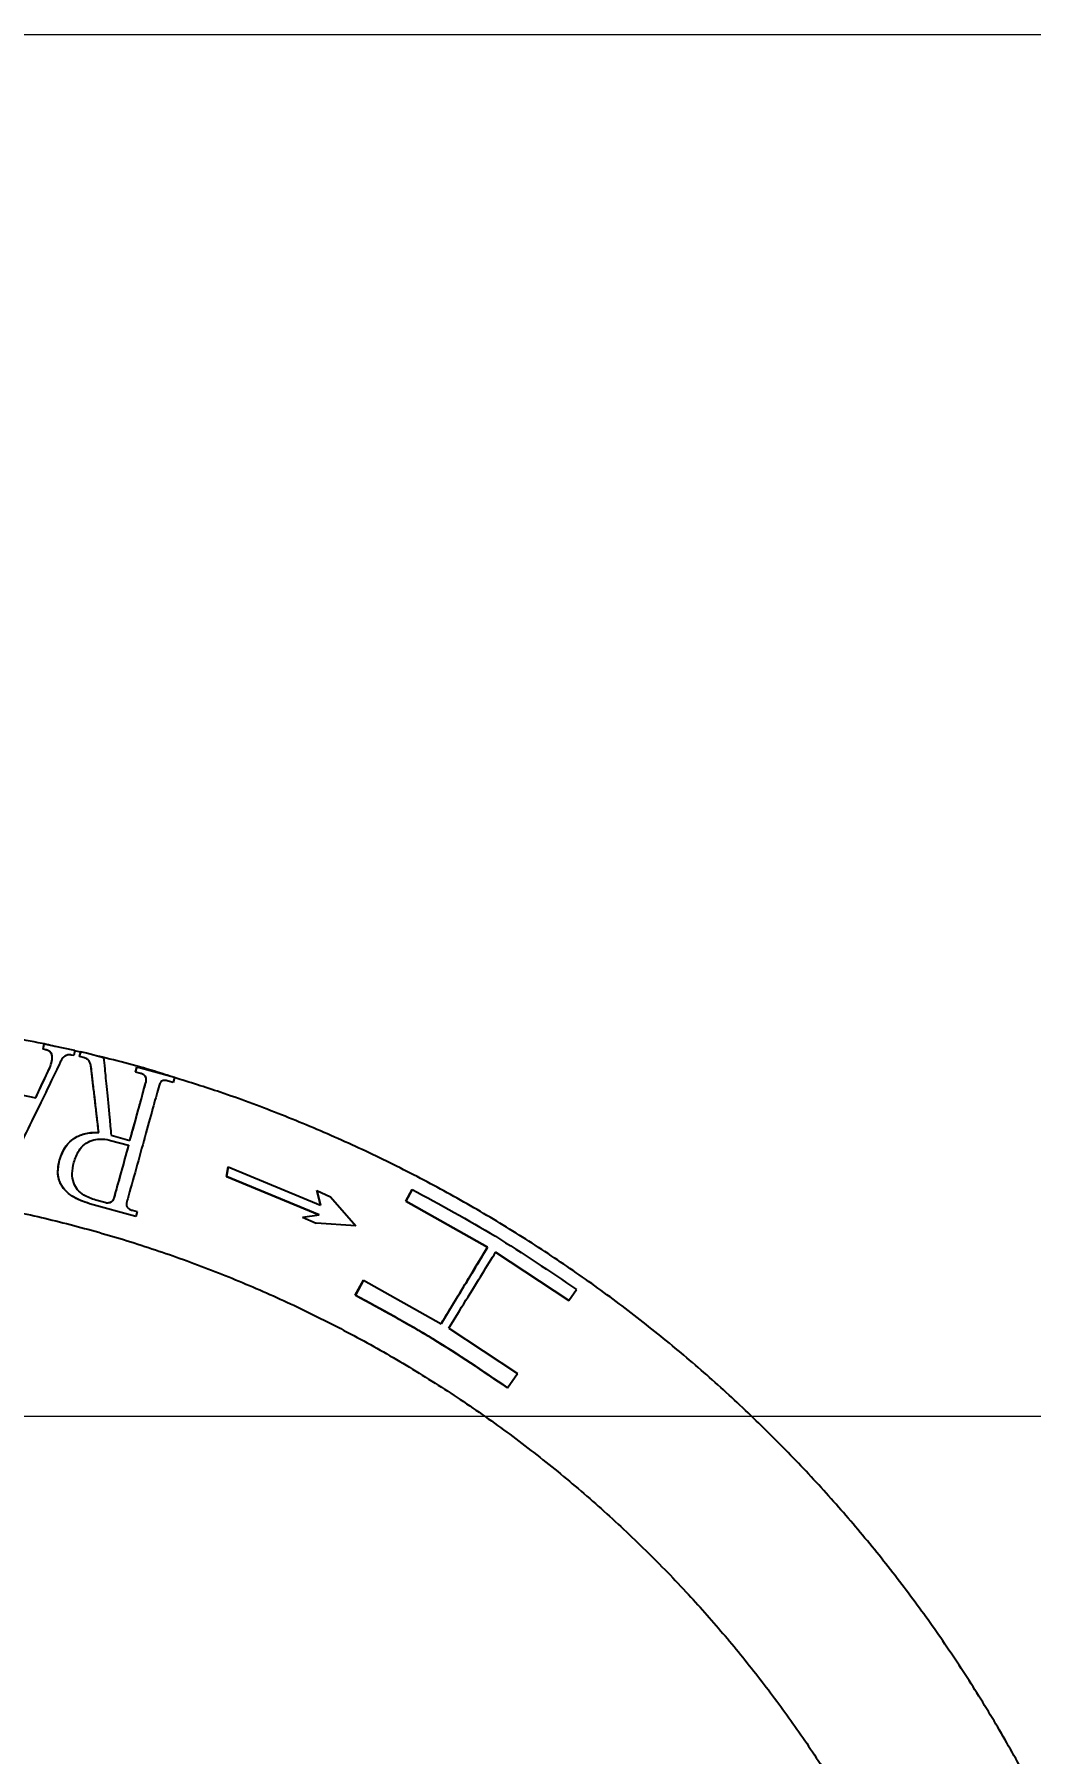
# Model space of a CAD drawing. Header units: millimetres. Extents: x 2126 to 3741, y 477 to 1658.
# Drawn here: x 2566 to 2683.1, y 972.7 to 1174.8 of the extents above; entities that cross this region are included whole.
import ezdxf

# ---------------------------------------------------------------- set-up
doc = ezdxf.new("R2010")
doc.units = ezdxf.units.MM
doc.layers.add('AM_5', color=3, linetype='Continuous', lineweight=25)
doc.styles.add('SLDTEXTSTYLE1', font='txt.shx', dxfattribs={"width": 0.7, "bigfont": 'gbcbig.shx'})
doc.dimstyles.new('SLDDIMSTYLE12$0', dxfattribs={"dimtxt": 12, "dimasz": 10, "dimexe": 0, "dimexo": 0.0625, "dimgap": 0.875, "dimtad": 1, "dimdec": 1, "dimlfac": 1.8, "dimrnd": 1e-09, "dimzin": 12, "dimdsep": 46, "dimtxsty": 'SLDTEXTSTYLE1', "dimcen": 0.09, "dimdle": 8.16, "dimclrd": 3, "dimclre": 3, "dimadec": 0, "dimazin": 3, "dimtfac": 1, "dimtdec": 1, "dimtofl": 0, "dimtmove": 0, "dimatfit": 3, "dimfxl": 0, "dimfrac": 2, "dimtolj": 1, "dimlwd": 5, "dimlwe": 5, "dimarcsym": 0})

# ---------------------------------------------------------------- blocks, each defined once
blk = doc.blocks.new('*D21')
at = {"layer": 'AM_5', "color": 3, "linetype": 'Continuous', "lineweight": 5, "transparency": 16777216}
for p, q in [((2565.39, 1012.33), (2715.21, 1012.33)), ((2715.21, 899.55), (2715.21, 1002.33))]:
    blk.add_line(p, q, dxfattribs=at)
at = {"layer": 'AM_5', "color": 3, "lineweight": 5, "transparency": 16777216}
blk.add_line((2530.93, 889.55), (2715.21, 889.55), dxfattribs=at)
at = {"layer": 'AM_5', "color": 3, "transparency": 16777216}
for points in [[(2713.55, 1002.33), (2716.88, 1002.33), (2715.21, 1012.33)], [(2713.55, 899.55), (2716.88, 899.55), (2715.21, 889.55)]]:
    blk.add_solid(points, dxfattribs=at)
at = {"layer": 'Defpoints', "color": 0, "transparency": 16777216}
for p in [(2565.33, 1012.33), (2715.21, 1012.33), (2530.86, 889.55)]:
    blk.add_point(p, dxfattribs=at)
at = {"layer": 'AM_5', "color": 0, "transparency": 16777216, "insert": (2708.34, 950.94), "char_height": 12, "attachment_point": 5, "rotation": 90, "style": 'SLDTEXTSTYLE1'}
blk.add_mtext('\\A1;123', dxfattribs=at)
blk = doc.blocks.new('*D24')
at = {"layer": 'AM_5', "color": 3, "linetype": 'Continuous', "lineweight": 5, "transparency": 16777216}
for p, q in [((2507.94, 1174.83), (2714.46, 1174.83)), ((2714.46, 1022.33), (2714.46, 1164.83))]:
    blk.add_line(p, q, dxfattribs=at)
at = {"layer": 'AM_5', "color": 3, "lineweight": 5, "transparency": 16777216}
blk.add_line((2564.63, 1012.33), (2714.46, 1012.33), dxfattribs=at)
at = {"layer": 'AM_5', "color": 3, "transparency": 16777216}
for points in [[(2712.8, 1164.83), (2716.13, 1164.83), (2714.46, 1174.83)], [(2712.8, 1022.33), (2716.13, 1022.33), (2714.46, 1012.33)]]:
    blk.add_solid(points, dxfattribs=at)
at = {"layer": 'Defpoints', "color": 0, "transparency": 16777216}
for p in [(2507.87, 1174.83), (2714.46, 1174.83), (2564.57, 1012.33)]:
    blk.add_point(p, dxfattribs=at)
at = {"layer": 'AM_5', "color": 0, "transparency": 16777216, "insert": (2707.59, 1093.58), "char_height": 12, "attachment_point": 5, "rotation": 90, "style": 'SLDTEXTSTYLE1'}
blk.add_mtext('\\A1;165', dxfattribs=at)

msp = doc.modelspace()

# ---------------------------------------------------------------- linework, layer by layer
at = {"color": 7, "linetype": 'Continuous', "lineweight": 25}
for p, q in [((2567.012, 1055.483), (2567.102, 1055.939)), ((2567.304, 1055.424), (2567.012, 1055.483)), ((2567.012, 1055.483), (2567.014, 1055.483)), ((2567.014, 1055.483), (2567.13, 1056.068)), ((2567.306, 1055.424), (2567.014, 1055.483)), ((2567.102, 1055.939), (2567.129, 1056.068)), ((2567.13, 1056.068), (2567.129, 1056.068)), ((2570.737, 1055.324), (2567.13, 1056.068)), ((2567.304, 1055.424), (2567.306, 1055.424)), ((2569.833, 1054.774), (2569.58, 1054.685)), ((2570.62, 1054.739), (2570.327, 1054.798)), ((2570.327, 1054.798), (2570.329, 1054.798)), ((2570.621, 1054.739), (2570.329, 1054.798)), ((2570.62, 1054.739), (2570.621, 1054.739)), ((2570.737, 1055.324), (2570.621, 1054.739)), ((2571.421, 1055.125), (2570.729, 1055.284)), ((2571.288, 1054.637), (2571.383, 1054.992)), ((2571.863, 1054.477), (2571.288, 1054.637)), ((2571.288, 1054.637), (2571.289, 1054.637)), ((2571.289, 1054.637), (2571.438, 1055.187)), ((2571.865, 1054.477), (2571.289, 1054.637)), ((2571.438, 1055.187), (2571.383, 1054.992)), ((2571.863, 1054.477), (2571.865, 1054.477)), ((2574.123, 1054.47), (2572.125, 1055.024)), ((2572.635, 1053.543), (2572.637, 1053.543)), ((2577.889, 1052.806), (2578.045, 1053.382)), ((2578.044, 1053.382), (2578.019, 1053.292)), ((2578.045, 1053.382), (2578.044, 1053.382)), ((2582.445, 1052.162), (2578.045, 1053.382)), ((2567.786, 1053.291), (2567.788, 1053.291)), ((2577.887, 1052.806), (2578.019, 1053.292)), ((2578.463, 1052.646), (2577.887, 1052.806)), ((2577.887, 1052.806), (2577.889, 1052.806)), ((2578.465, 1052.646), (2577.889, 1052.806)), ((2578.463, 1052.646), (2578.465, 1052.646)), ((2579.113, 1051.645), (2579.115, 1051.645)), ((2582.288, 1051.587), (2581.712, 1051.747)), ((2581.712, 1051.747), (2581.714, 1051.747)), ((2582.29, 1051.587), (2581.714, 1051.747)), ((2582.288, 1051.587), (2582.29, 1051.587)), ((2582.445, 1052.162), (2582.29, 1051.587)), ((2561.76, 1050.677), (2566.147, 1049.769)), ((2572.594, 1045.685), (2572.591, 1045.685)), ((2573.556, 1045.674), (2573.559, 1045.674)), ((2575.021, 1045.367), (2577.22, 1044.759)), ((2574.958, 1044.769), (2574.954, 1044.769)), ((2574.954, 1044.769), (2577.057, 1044.187)), ((2574.958, 1044.769), (2577.06, 1044.187)), ((2577.057, 1044.187), (2577.06, 1044.187)), ((2568.948, 1042.42), (2568.952, 1042.42)), ((2588.594, 1040.531), (2588.76, 1041.647)), ((2588.763, 1041.647), (2588.597, 1040.531)), ((2588.76, 1041.647), (2588.763, 1041.647)), ((2588.763, 1041.647), (2599.634, 1037.158)), ((2599.462, 1036.022), (2588.594, 1040.531)), ((2588.597, 1040.531), (2588.594, 1040.531)), ((2588.597, 1040.531), (2599.466, 1036.022)), ((2572.47, 1037.322), (2572.476, 1037.322)), ((2577.922, 1035.811), (2572.47, 1037.322)), ((2577.928, 1035.811), (2572.476, 1037.322)), ((2574.263, 1037.442), (2573.209, 1037.737)), ((2575.333, 1037.971), (2575.328, 1037.971)), ((2599.636, 1037.195), (2599.186, 1038.872)), ((2599.186, 1038.872), (2599.188, 1038.872)), ((2599.188, 1038.872), (2599.639, 1037.195)), ((2599.188, 1038.872), (2600.803, 1038.141)), ((2599.639, 1037.195), (2599.634, 1037.158)), ((2599.639, 1037.195), (2599.636, 1037.195)), ((2600.803, 1038.141), (2603.797, 1034.713)), ((2609.657, 1037.614), (2610.398, 1039.003)), ((2619.278, 1032.196), (2609.657, 1037.614)), ((2609.659, 1037.614), (2609.657, 1037.614)), ((2610.4, 1039.003), (2609.659, 1037.614)), ((2609.659, 1037.614), (2619.28, 1032.196)), ((2610.398, 1039.003), (2610.4, 1039.003)), ((2577.513, 1036.543), (2578.089, 1036.383)), ((2577.922, 1035.811), (2577.928, 1035.811)), ((2578.089, 1036.383), (2577.928, 1035.811)), ((2597.504, 1035.738), (2599.462, 1036.022)), ((2597.504, 1035.738), (2597.507, 1035.738)), ((2597.507, 1035.738), (2599.466, 1036.022)), ((2597.507, 1035.738), (2599.118, 1035.013)), ((2599.466, 1036.022), (2599.462, 1036.022)), ((2599.118, 1035.013), (2599.114, 1035.013)), ((2603.794, 1034.713), (2599.114, 1035.013)), ((2603.797, 1034.713), (2599.118, 1035.013)), ((2603.794, 1034.713), (2603.797, 1034.713)), ((2619.278, 1032.196), (2619.28, 1032.196)), ((2628.835, 1025.933), (2620.219, 1031.62)), ((2620.222, 1031.62), (2628.837, 1025.933)), ((2603.728, 1026.549), (2604.692, 1028.342)), ((2604.697, 1028.342), (2603.734, 1026.549)), ((2604.692, 1028.342), (2604.697, 1028.342)), ((2604.697, 1028.342), (2613.826, 1023.207)), ((2628.837, 1025.933), (2629.742, 1027.222)), ((2603.734, 1026.549), (2603.728, 1026.549)), ((2628.837, 1025.933), (2628.835, 1025.933)), ((2614.708, 1022.666), (2622.782, 1017.338)), ((2621.608, 1015.675), (2622.782, 1017.338)), ((2621.608, 1015.675), (2621.602, 1015.675))]:
    msp.add_line(p, q, dxfattribs=at)
msp.add_arc((2532.383, 888.68), 171.026, 76.5631, 76.79964, dxfattribs=at)
for points, knots in [([(2568.865, 1055.71), (2568.213, 1055.864), (2566.313, 1056.313), (2564.387, 1056.64), (2563.123, 1056.855)], [0, 0, 0, 0, 0.34329231, 1, 1, 1, 1]), ([(2567.786, 1053.291), (2567.891, 1053.569), (2568.107, 1054.139), (2568.114, 1054.695), (2567.955, 1055.062), (2567.796, 1055.23), (2567.573, 1055.348), (2567.424, 1055.394), (2567.334, 1055.417), (2567.304, 1055.424)], [0, 0, 0, 0, 0.32368532, 0.66377176, 0.76347965, 0.88878562, 0.93347068, 0.97831584, 1, 1, 1, 1]), ([(2567.788, 1053.291), (2567.891, 1053.559), (2568.1, 1054.103), (2568.114, 1054.652), (2567.982, 1055.026), (2567.823, 1055.213), (2567.574, 1055.352), (2567.407, 1055.398), (2567.319, 1055.421), (2567.306, 1055.424)], [0, 0, 0, 0, 0.3181987, 0.6465518, 0.7500252, 0.8810736, 0.9358527, 0.9908441, 1, 1, 1, 1]), ([(2569.038, 1053.949), (2568.67, 1053.191), (2567.936, 1051.677), (2566.339, 1048.394), (2564.871, 1045.381), (2563.684, 1042.948), (2562.863, 1041.267), (2562.373, 1040.265), (2562.155, 1039.818)], [0, 0, 0, 0, 0.2229901, 0.445793, 0.6732796, 0.7898135, 0.9063433, 1, 1, 1, 1]), ([(2570.329, 1054.798), (2570.255, 1054.809), (2570.108, 1054.833), (2569.833, 1054.803), (2569.448, 1054.653), (2569.203, 1054.34), (2569.078, 1054.044), (2569.038, 1053.949)], [0, 0, 0, 0, 0.0779004, 0.1566304, 0.3694426, 0.796924, 1, 1, 1, 1]), ([(2572.635, 1053.543), (2572.604, 1053.673), (2572.542, 1053.933), (2572.367, 1054.206), (2572.096, 1054.391), (2571.935, 1054.45), (2571.863, 1054.477)], [0, 0, 0, 0, 0.3701938, 0.743324, 0.8861883, 1, 1, 1, 1]), ([(2572.637, 1053.543), (2572.607, 1053.671), (2572.545, 1053.928), (2572.371, 1054.205), (2572.096, 1054.392), (2571.936, 1054.451), (2571.865, 1054.477)], [0, 0, 0, 0, 0.371278, 0.745722, 0.8874132, 1, 1, 1, 1]), ([(2573.556, 1045.674), (2573.414, 1046.896), (2573.202, 1048.723), (2572.953, 1050.849), (2572.776, 1052.358), (2572.684, 1053.131), (2572.635, 1053.543)], [0, 0, 0, 0, 0.3863316, 0.5775517, 0.7748553, 1, 1, 1, 1]), ([(2573.559, 1045.674), (2573.481, 1046.345), (2573.323, 1047.705), (2573.103, 1049.588), (2572.903, 1051.3), (2572.747, 1052.625), (2572.669, 1053.278), (2572.637, 1053.543)], [0, 0, 0, 0, 0.2097918, 0.4254492, 0.6353283, 0.851928, 1, 1, 1, 1]), ([(2582.226, 1052.223), (2581.807, 1052.358), (2579.09, 1053.235), (2576.126, 1054.053), (2573.561, 1054.636), (2573.351, 1054.684)], [0, 0, 0, 0, 0.1434791, 0.9298796, 1, 1, 1, 1]), ([(2574.123, 1054.47), (2574.161, 1054.11), (2574.235, 1053.391), (2574.488, 1050.837), (2574.763, 1048.026), (2574.952, 1046.073), (2575.021, 1045.367)], [0, 0, 0, 0, 0.2764618, 0.55256, 0.838275, 1, 1, 1, 1]), ([(2362.131, 889.762), (2362.156, 887.202), (2362.191, 883.621), (2362.47, 878.352), (2362.805, 873.888), (2363.371, 868.571), (2364.144, 863.002), (2365.154, 857.189), (2366.41, 851.218), (2367.921, 845.142), (2369.691, 839.004), (2371.726, 832.839), (2374.025, 826.675), (2376.59, 820.538), (2379.421, 814.45), (2382.515, 808.431), (2385.869, 802.498), (2389.481, 796.669), (2393.347, 790.959), (2397.461, 785.383), (2401.818, 779.956), (2406.412, 774.69), (2411.237, 769.599), (2416.285, 764.694), (2421.548, 759.987), (2427.018, 755.49), (2432.686, 751.211), (2438.543, 747.163), (2444.58, 743.353), (2450.785, 739.791), (2457.15, 736.486), (2463.663, 733.445), (2470.312, 730.676), (2477.086, 728.186), (2483.974, 725.98), (2490.963, 724.066), (2498.04, 722.447), (2505.194, 721.129), (2512.411, 720.116), (2519.678, 719.412), (2526.982, 719.019), (2534.31, 718.94), (2541.648, 719.177), (2548.983, 719.731), (2556.301, 720.604), (2563.588, 721.794), (2570.83, 723.302), (2578.015, 725.127), (2585.128, 727.267), (2592.155, 729.721), (2599.084, 732.486), (2605.9, 735.559), (2612.591, 738.936), (2619.143, 742.614), (2625.543, 746.587), (2631.778, 750.852), (2637.836, 755.403), (2643.704, 760.235), (2649.371, 765.342), (2654.823, 770.719), (2659.871, 776.166), (2664.523, 781.639), (2668.793, 787.097), (2672.835, 792.722), (2676.643, 798.504), (2680.212, 804.431), (2683.534, 810.494), (2686.604, 816.679), (2689.417, 822.976), (2691.969, 829.37), (2694.255, 835.845), (2696.272, 842.383), (2698.014, 848.957), (2699.479, 855.53), (2700.661, 862.024), (2701.558, 868.314), (2702.141, 873.837), (2702.509, 878.72), (2702.748, 883.544), (2702.866, 889.519), (2702.755, 895.035), (2702.483, 900.305), (2702.146, 904.769), (2701.581, 910.085), (2700.808, 915.654), (2699.798, 921.468), (2698.541, 927.439), (2697.031, 933.515), (2695.26, 939.653), (2693.226, 945.818), (2690.926, 951.982), (2688.361, 958.118), (2685.531, 964.207), (2682.437, 970.226), (2679.082, 976.159), (2675.47, 981.988), (2671.605, 987.698), (2667.491, 993.273), (2663.133, 998.701), (2658.539, 1003.966), (2653.715, 1009.058), (2648.667, 1013.962), (2643.404, 1018.669), (2637.934, 1023.167), (2632.266, 1027.445), (2626.409, 1031.494), (2620.372, 1035.304), (2614.166, 1038.865), (2607.801, 1042.17), (2601.289, 1045.213), (2594.638, 1047.975), (2588.356, 1050.312), (2584.251, 1051.59), (2582.442, 1052.154)], [0, 0, 0, 0, 0.01020738, 0.01427401, 0.02103699, 0.02805607, 0.03558666, 0.0434511, 0.05157826, 0.05991132, 0.06840986, 0.07704394, 0.08579098, 0.09463359, 0.10355821, 0.11255405, 0.12161242, 0.13072624, 0.1398897, 0.14909794, 0.15834689, 0.16763314, 0.17695375, 0.18630622, 0.19568842, 0.20509849, 0.21453484, 0.22399606, 0.23348097, 0.24298851, 0.25251779, 0.26206801, 0.27163852, 0.28122873, 0.29083816, 0.30046642, 0.31011319, 0.31977821, 0.32946132, 0.33916239, 0.34888138, 0.35861831, 0.36837328, 0.37814642, 0.38793798, 0.39774825, 0.40757761, 0.41742653, 0.42729557, 0.4371854, 0.4470968, 0.45703069, 0.46698816, 0.47697044, 0.48697902, 0.49701559, 0.50708218, 0.51718117, 0.52731537, 0.53748817, 0.54770366, 0.5569145, 0.56612256, 0.57532659, 0.5845258, 0.59371913, 0.60290519, 0.61208206, 0.62124705, 0.63039624, 0.63952364, 0.64861966, 0.65766788, 0.66663751, 0.67546331, 0.68397889, 0.69196332, 0.69760555, 0.70350123, 0.71121989, 0.72142727, 0.72549391, 0.73225688, 0.73927596, 0.74680655, 0.754671, 0.76279816, 0.77113122, 0.77962976, 0.78826384, 0.79701087, 0.80585349, 0.81477811, 0.82377394, 0.83283231, 0.84194614, 0.85110959, 0.86031783, 0.86956679, 0.87885303, 0.88817364, 0.89752611, 0.90690831, 0.91631839, 0.92575473, 0.93521596, 0.94470086, 0.95420841, 0.96373768, 0.97328791, 0.98285841, 0.99244862, 1, 1, 1, 1]), ([(2566.145, 1049.769), (2566.589, 1050.722), (2567.194, 1052.019), (2567.662, 1053.024), (2567.786, 1053.291)], [0, 0, 0, 0, 0.7351591, 1, 1, 1, 1]), ([(2566.147, 1049.769), (2566.637, 1050.819), (2567.239, 1052.11), (2567.701, 1053.104), (2567.788, 1053.291)], [0, 0, 0, 0, 0.812741, 1, 1, 1, 1]), ([(2577.216, 1044.759), (2577.508, 1045.815), (2578.092, 1047.926), (2578.733, 1050.255), (2579.008, 1051.26), (2579.113, 1051.645)], [0, 0, 0, 0, 0.3817561, 0.7635127, 1, 1, 1, 1]), ([(2577.22, 1044.759), (2577.546, 1045.94), (2578.198, 1048.301), (2578.801, 1050.497), (2579.05, 1051.408), (2579.115, 1051.645)], [0, 0, 0, 0, 0.425234, 0.8504686, 1, 1, 1, 1]), ([(2579.113, 1051.645), (2579.144, 1051.839), (2579.187, 1052.104), (2578.949, 1052.391), (2578.785, 1052.516), (2578.625, 1052.593), (2578.515, 1052.629), (2578.463, 1052.646)], [0, 0, 0, 0, 0.5426127, 0.7382378, 0.8393163, 0.9231634, 1, 1, 1, 1]), ([(2579.115, 1051.645), (2579.147, 1051.836), (2579.19, 1052.097), (2578.956, 1052.387), (2578.791, 1052.514), (2578.629, 1052.592), (2578.518, 1052.629), (2578.465, 1052.646)], [0, 0, 0, 0, 0.5403565, 0.7362537, 0.8378676, 0.9221122, 1, 1, 1, 1]), ([(2581.714, 1051.747), (2581.63, 1051.767), (2581.461, 1051.808), (2581.233, 1051.816), (2581.005, 1051.769), (2580.783, 1051.592), (2580.699, 1051.366), (2580.645, 1051.219)], [0, 0, 0, 0, 0.1147252, 0.230666, 0.3465482, 0.5756181, 1, 1, 1, 1]), ([(2581.712, 1051.747), (2581.627, 1051.768), (2581.458, 1051.81), (2581.32, 1051.807), (2581.251, 1051.805)], [0, 0, 0, 0, 0.5032038, 1, 1, 1, 1]), ([(2580.645, 1051.219), (2580.442, 1050.479), (2580.037, 1049.001), (2579.115, 1045.663), (2578.089, 1041.956), (2577.318, 1039.178), (2576.928, 1037.779), (2576.863, 1037.545)], [0, 0, 0, 0, 0.2380124, 0.4760235, 0.7140633, 0.9521345, 1, 1, 1, 1]), ([(2568.948, 1042.42), (2569.149, 1043.003), (2569.477, 1043.953), (2570.588, 1045.048), (2571.868, 1045.62), (2572.936, 1045.74), (2573.487, 1045.682), (2573.556, 1045.674)], [0, 0, 0, 0, 0.3011388, 0.4914699, 0.7324684, 0.9663961, 1, 1, 1, 1]), ([(2568.952, 1042.42), (2569.163, 1043.023), (2569.51, 1044.015), (2570.672, 1045.097), (2572.013, 1045.692), (2573.048, 1045.68), (2573.559, 1045.674)], [0, 0, 0, 0, 0.3050065, 0.5015447, 0.75409, 1, 1, 1, 1]), ([(2570.629, 1042.158), (2570.796, 1042.647), (2571.068, 1043.443), (2571.851, 1044.34), (2572.73, 1044.788), (2573.75, 1044.985), (2574.504, 1044.885), (2574.915, 1044.78), (2574.958, 1044.769)], [0, 0, 0, 0, 0.2685044, 0.4379066, 0.6082478, 0.7778738, 0.976771, 1, 1, 1, 1]), ([(2577.057, 1044.187), (2576.752, 1043.09), (2576.137, 1040.876), (2575.599, 1038.945), (2575.328, 1037.971)], [0, 0, 0, 0, 0.4956769, 1, 1, 1, 1]), ([(2577.06, 1044.187), (2576.712, 1042.932), (2576.123, 1040.809), (2575.563, 1038.794), (2575.333, 1037.971)], [0, 0, 0, 0, 0.59123792, 1, 1, 1, 1]), ([(2572.47, 1037.322), (2571.748, 1037.571), (2570.563, 1037.979), (2569.348, 1039.073), (2568.787, 1040.204), (2568.707, 1041.365), (2568.873, 1042.095), (2568.948, 1042.42)], [0, 0, 0, 0, 0.3001413, 0.4923107, 0.6851419, 0.859667, 1, 1, 1, 1]), ([(2572.476, 1037.322), (2571.809, 1037.546), (2570.707, 1037.916), (2569.526, 1038.889), (2568.903, 1039.896), (2568.676, 1041.101), (2568.853, 1041.947), (2568.952, 1042.42)], [0, 0, 0, 0, 0.2904242, 0.4791568, 0.6380876, 0.7972637, 1, 1, 1, 1]), ([(2573.209, 1037.737), (2572.715, 1037.903), (2571.912, 1038.173), (2571.024, 1038.927), (2570.539, 1039.805), (2570.36, 1040.924), (2570.535, 1041.727), (2570.629, 1042.158)], [0, 0, 0, 0, 0.25993357, 0.42159435, 0.58406301, 0.77645614, 1, 1, 1, 1]), ([(2428.539, 997.913), (2429.539, 998.874), (2432.132, 1001.363), (2436.545, 1005.144), (2441.748, 1009.276), (2447.153, 1013.176), (2452.74, 1016.846), (2458.501, 1020.273), (2464.424, 1023.447), (2470.5, 1026.361), (2476.714, 1029.005), (2483.057, 1031.373), (2489.514, 1033.458), (2496.073, 1035.253), (2502.721, 1036.753), (2509.445, 1037.952), (2516.231, 1038.846), (2523.065, 1039.431), (2529.933, 1039.705), (2536.82, 1039.664), (2543.713, 1039.306), (2550.597, 1038.631), (2557.457, 1037.638), (2564.279, 1036.326), (2571.048, 1034.697), (2577.75, 1032.752), (2584.369, 1030.492), (2590.893, 1027.92), (2597.306, 1025.039), (2603.593, 1021.852), (2609.742, 1018.365), (2615.738, 1014.58), (2621.567, 1010.503), (2627.216, 1006.14), (2632.672, 1001.496), (2637.921, 996.577), (2642.777, 991.568), (2647.249, 986.513), (2651.347, 981.455), (2655.223, 976.228), (2658.854, 970.834), (2661.652, 966.358), (2663.148, 963.634), (2663.602, 962.808)], [0, 0, 0, 0, 0.0151775, 0.0393292, 0.0635604, 0.0878663, 0.1122429, 0.1366868, 0.161195, 0.1857649, 0.2103945, 0.2350819, 0.2598255, 0.2846241, 0.3094766, 0.3343824, 0.3593409, 0.3843518, 0.409415, 0.4345306, 0.4596989, 0.4849206, 0.5101965, 0.5355275, 0.5609152, 0.5863611, 0.6118672, 0.6374358, 0.6630699, 0.6887726, 0.714548, 0.7404006, 0.7663359, 0.7923603, 0.8184816, 0.8447092, 0.8710544, 0.8948026, 0.918543, 0.942272, 0.9659875, 0.9896862, 1, 1, 1, 1]), ([(2575.333, 1037.971), (2575.287, 1037.844), (2575.215, 1037.647), (2574.985, 1037.472), (2574.752, 1037.399), (2574.503, 1037.384), (2574.338, 1037.424), (2574.263, 1037.442)], [0, 0, 0, 0, 0.30576076, 0.47235167, 0.63798104, 0.83773254, 1, 1, 1, 1]), ([(2575.328, 1037.971), (2575.288, 1037.858), (2575.223, 1037.673), (2575.012, 1037.491), (2574.841, 1037.416), (2574.734, 1037.412), (2574.717, 1037.411)], [0, 0, 0, 0, 0.4172442, 0.6823875, 0.9479462, 1, 1, 1, 1]), ([(2576.863, 1037.545), (2576.838, 1037.425), (2576.8, 1037.24), (2576.848, 1036.986), (2576.966, 1036.805), (2577.194, 1036.644), (2577.391, 1036.582), (2577.513, 1036.543)], [0, 0, 0, 0, 0.2742213, 0.4218346, 0.5710505, 0.7336104, 1, 1, 1, 1]), ([(2610.4, 1039.003), (2613.696, 1037.217), (2620.342, 1033.616), (2626.592, 1029.364), (2629.742, 1027.222)], [0, 0, 0, 0, 0.4959948, 1, 1, 1, 1]), ([(2613.821, 1023.207), (2614.385, 1024.135), (2615.515, 1025.991), (2617.285, 1028.907), (2618.534, 1030.968), (2619.125, 1031.944), (2619.278, 1032.196)], [0, 0, 0, 0, 0.2986442, 0.5972884, 0.8959326, 1, 1, 1, 1]), ([(2619.28, 1032.196), (2618.759, 1031.336), (2617.719, 1029.618), (2615.756, 1026.383), (2614.456, 1024.244), (2613.826, 1023.207)], [0, 0, 0, 0, 0.3398837, 0.6797674, 1, 1, 1, 1]), ([(2614.708, 1022.666), (2615.386, 1023.765), (2616.741, 1025.963), (2618.713, 1029.164), (2619.729, 1030.818), (2620.222, 1031.62)], [0, 0, 0, 0, 0.3399037, 0.6798075, 1, 1, 1, 1]), ([(2621.602, 1015.675), (2618.715, 1017.639), (2612.941, 1021.566), (2606.799, 1024.888), (2603.728, 1026.549)], [0, 0, 0, 0, 0.4999997, 1, 1, 1, 1]), ([(2603.734, 1026.549), (2606.798, 1024.892), (2612.94, 1021.571), (2618.714, 1017.643), (2621.608, 1015.675)], [0, 0, 0, 0, 0.498853, 1, 1, 1, 1])]:
    msp.add_open_spline(points, degree=3, knots=knots, dxfattribs=at)

# ---------------------------------------------------------------- dimensions: what is measured, and where the dimension line sits
at = {"layer": 'AM_5'}
for base, p1, p2, text, picture, middle in [((2714.462, 1174.829), (2564.571, 1012.329), (2507.873, 1174.829), '165', '*D24', (2707.587, 1093.579)), ((2715.213, 1012.329), (2530.863, 889.555), (2565.329, 1012.329), '123', '*D21', (2708.338, 950.942))]:
    dim = msp.add_linear_dim(base=base, p1=p1, p2=p2, angle=270, text=text, dimstyle='SLDDIMSTYLE12$0', override={"dimlfac": 1, "dimpost": ''}, dxfattribs=at)
    dim.commit()
    dim.dimension.update_dxf_attribs({"geometry": picture, "text_midpoint": middle})

doc.saveas('drawing.dxf')
